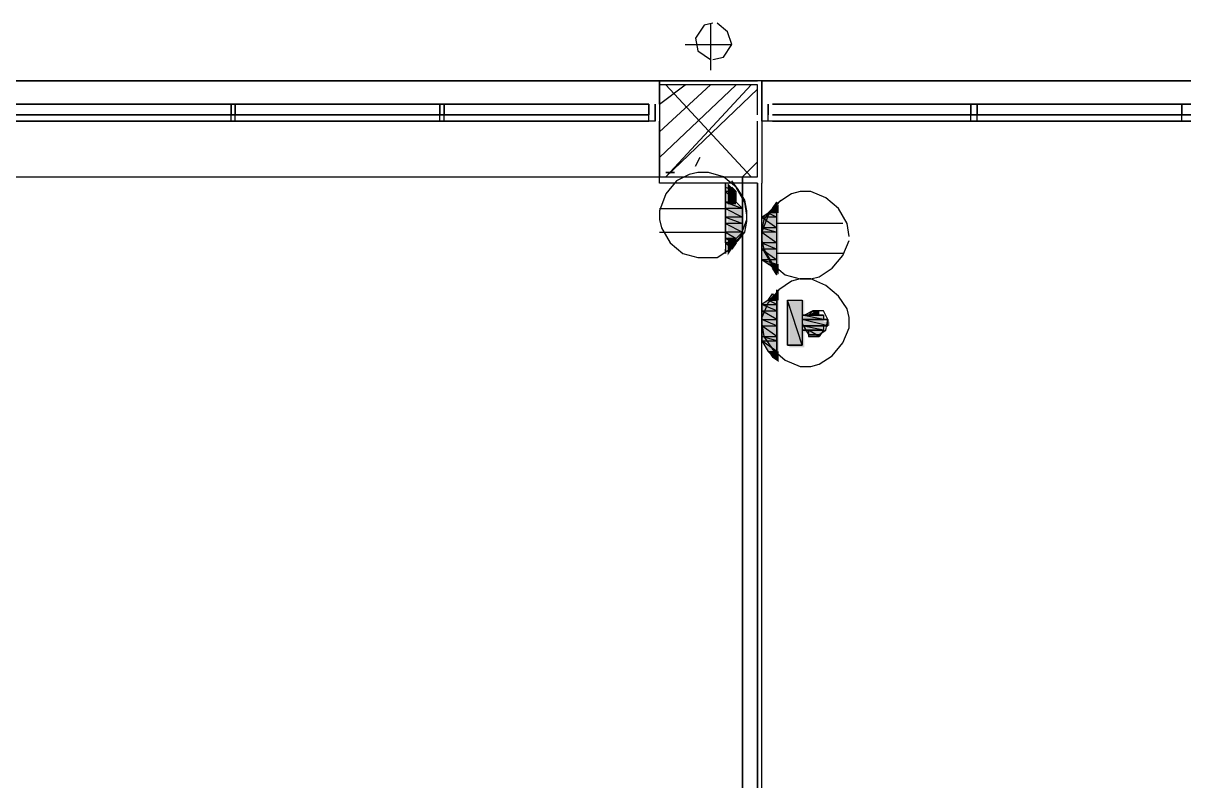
# Model space of a CAD drawing. Header units: millimetres. Extents: x 5 to 415, y 48 to 251.
# Drawn here: x 230.69 to 240.29, y 231.7 to 237.97 of the extents above; entities that cross this region are included whole.
import ezdxf

# ---------------------------------------------------------------- set-up
doc = ezdxf.new("R2010")
doc.units = ezdxf.units.MM
doc.layers.add('H', color=7, linetype='Continuous')
doc.layers.add('P', color=7, linetype='Continuous')

msp = doc.modelspace()

# ---------------------------------------------------------------- hatches: boundary and pattern name
at = {"layer": 'H', "linetype": 'Continuous'}
for points in [[(236.52, 236.608), (236.52, 236.643), (236.555, 236.608), (236.52, 236.608)], [(236.52, 236.555), (236.52, 236.608), (236.555, 236.608), (236.59, 236.555), (236.52, 236.555)], [(236.52, 236.467), (236.52, 236.555), (236.59, 236.555), (236.59, 236.467), (236.52, 236.467)], [(236.52, 236.432), (236.52, 236.467), (236.59, 236.467), (236.643, 236.432), (236.52, 236.432)], [(236.89, 236.432), (236.943, 236.467), (236.943, 236.432), (236.89, 236.432)], [(236.52, 236.343), (236.52, 236.432), (236.643, 236.432), (236.643, 236.343), (236.52, 236.343)], [(236.802, 236.343), (236.855, 236.396), (236.943, 236.396), (236.943, 236.343), (236.802, 236.343)], [(236.855, 236.396), (236.89, 236.432), (236.943, 236.432), (236.943, 236.396), (236.855, 236.396)], [(236.52, 236.308), (236.52, 236.343), (236.643, 236.343), (236.643, 236.308), (236.52, 236.308)], [(236.52, 236.22), (236.52, 236.308), (236.643, 236.308), (236.643, 236.22), (236.52, 236.22)], [(236.802, 236.255), (236.802, 236.343), (236.943, 236.343), (236.943, 236.255), (236.802, 236.255)], [(236.52, 236.185), (236.52, 236.22), (236.643, 236.22), (236.59, 236.185), (236.52, 236.185)], [(236.52, 236.132), (236.52, 236.185), (236.59, 236.185), (236.59, 236.132), (236.52, 236.132)], [(236.802, 236.22), (236.802, 236.255), (236.943, 236.255), (236.943, 236.22), (236.802, 236.22)], [(236.802, 236.132), (236.802, 236.22), (236.943, 236.22), (236.943, 236.132), (236.802, 236.132)], [(236.52, 236.044), (236.52, 236.132), (236.555, 236.097), (236.52, 236.044)], [(236.555, 236.097), (236.52, 236.132), (236.59, 236.132), (236.555, 236.097)], [(236.802, 236.097), (236.802, 236.132), (236.943, 236.132), (236.943, 236.097), (236.802, 236.097)], [(236.802, 236.008), (236.802, 236.097), (236.943, 236.097), (236.943, 236.008), (236.802, 236.008)], [(236.855, 235.973), (236.802, 236.008), (236.943, 236.008), (236.943, 235.973), (236.855, 235.973)], [(236.943, 235.885), (236.855, 235.973), (236.943, 235.92), (236.943, 235.885)], [(236.943, 235.92), (236.855, 235.973), (236.943, 235.973), (236.943, 235.92)], [(236.855, 235.673), (236.89, 235.708), (236.943, 235.673), (236.855, 235.673)], [(236.943, 235.673), (236.89, 235.708), (236.943, 235.761), (236.943, 235.673)], [(236.802, 235.62), (236.855, 235.673), (236.943, 235.673), (236.943, 235.62), (236.802, 235.62)], [(236.802, 235.585), (236.802, 235.62), (236.943, 235.62), (236.943, 235.585), (236.802, 235.585)], [(237.031, 235.285), (237.031, 235.673), (237.155, 235.673), (237.155, 235.285), (237.031, 235.285)], [(236.802, 235.497), (236.802, 235.585), (236.943, 235.585), (236.943, 235.497), (236.802, 235.497)], [(236.802, 235.462), (236.802, 235.497), (236.943, 235.497), (236.943, 235.462), (236.802, 235.462)], [(237.155, 235.497), (237.155, 235.55), (237.314, 235.55), (237.314, 235.497), (237.155, 235.497)], [(237.155, 235.462), (237.155, 235.497), (237.367, 235.497), (237.367, 235.462), (237.155, 235.462)], [(237.19, 235.55), (237.243, 235.585), (237.278, 235.55), (237.19, 235.55)], [(237.278, 235.55), (237.243, 235.585), (237.278, 235.585), (237.278, 235.55)], [(236.802, 235.373), (236.802, 235.462), (236.943, 235.462), (236.943, 235.373), (236.802, 235.373)], [(237.155, 235.409), (237.155, 235.462), (237.314, 235.462), (237.314, 235.409), (237.155, 235.409)], [(237.19, 235.373), (237.19, 235.409), (237.314, 235.409), (237.278, 235.373), (237.19, 235.373)], [(236.802, 235.338), (236.802, 235.373), (236.943, 235.373), (236.943, 235.338), (236.802, 235.338)], [(236.855, 235.25), (236.802, 235.338), (236.943, 235.338), (236.943, 235.25), (236.855, 235.25)], [(236.89, 235.197), (236.855, 235.25), (236.943, 235.25), (236.943, 235.197), (236.89, 235.197)], [(236.943, 235.162), (236.89, 235.197), (236.943, 235.197), (236.943, 235.162)]]:
    msp.add_hatch(color=256, dxfattribs=at).paths.add_polyline_path(points)

# ---------------------------------------------------------------- linework, layer by layer
at = {"layer": 'P'}
for points in [[(236.326, 237.949), (236.255, 237.843)], [(236.396, 237.966), (236.326, 237.949)], [(236.379, 237.966), (236.379, 237.578)], [(236.52, 237.896), (236.432, 237.966)], [(236.555, 237.79), (236.52, 237.896)], [(236.255, 237.843), (236.273, 237.737)], [(236.167, 237.79), (236.555, 237.79)], [(236.273, 237.737), (236.379, 237.666)], [(236.485, 237.684), (236.555, 237.79)], [(236.396, 237.666), (236.485, 237.684)], [(308.134, 237.49), (25.735, 237.49)], [(223.643, 237.49), (235.955, 237.49)], [(223.643, 237.49), (235.955, 237.49)], [(223.643, 237.49), (235.955, 237.49)], [(235.955, 237.49), (236.767, 237.49)], [(235.955, 237.49), (235.955, 237.296)], [(235.955, 237.296), (235.955, 237.49)], [(235.955, 237.49), (235.955, 237.296)], [(235.955, 237.296), (235.955, 237.49)], [(235.955, 237.296), (235.955, 237.49)], [(235.955, 237.49), (235.955, 237.296)], [(235.955, 237.296), (236.167, 237.455)], [(235.955, 237.067), (236.379, 237.455)], [(235.955, 236.855), (236.59, 237.455)], [(236.767, 237.455), (235.955, 237.455)], [(235.955, 237.455), (235.955, 236.696)], [(235.955, 237.455), (235.955, 237.208)], [(235.955, 237.455), (235.955, 237.208)], [(235.955, 237.455), (235.955, 237.208)], [(236.008, 237.455), (236.714, 236.696)], [(236.714, 237.455), (236.008, 236.696)], [(236.008, 236.696), (236.767, 237.419)], [(236.767, 237.208), (236.767, 237.455)], [(236.767, 237.208), (236.767, 237.455)], [(236.767, 237.208), (236.767, 237.455)], [(236.802, 237.49), (249.114, 237.49)], [(236.802, 237.296), (236.802, 237.49)], [(236.802, 237.49), (236.802, 237.296)], [(236.802, 237.49), (249.114, 237.49)], [(236.802, 237.296), (236.802, 237.49)], [(236.802, 237.49), (236.802, 237.296)], [(236.802, 237.49), (236.802, 237.296)], [(236.802, 237.49), (249.114, 237.49)], [(236.802, 237.296), (236.802, 237.49)], [(235.867, 237.296), (223.714, 237.296)], [(223.714, 237.296), (235.867, 237.296)], [(223.714, 237.296), (235.867, 237.296)], [(230.628, 237.296), (230.717, 237.296)], [(232.357, 237.296), (232.445, 237.296)], [(232.41, 237.296), (232.41, 237.208)], [(232.41, 237.155), (232.41, 237.296)], [(232.445, 237.296), (232.445, 237.208)], [(232.445, 237.155), (232.445, 237.296)], [(234.139, 237.296), (234.139, 237.208)], [(234.139, 237.155), (234.139, 237.296)], [(234.139, 237.296), (234.227, 237.296)], [(234.174, 237.296), (234.174, 237.208)], [(234.174, 237.155), (234.174, 237.296)], [(235.867, 237.155), (235.867, 237.296)], [(235.867, 237.296), (235.867, 237.208)], [(235.867, 237.155), (235.867, 237.296)], [(235.867, 237.296), (235.867, 237.208)], [(235.867, 237.155), (235.867, 237.296)], [(235.867, 237.296), (235.867, 237.208)], [(235.867, 237.155), (235.867, 237.296)], [(235.92, 237.296), (235.92, 237.155)], [(235.92, 237.155), (235.92, 237.296)], [(235.92, 237.296), (235.92, 237.155)], [(235.92, 237.155), (235.92, 237.296)], [(235.92, 237.155), (235.92, 237.296)], [(235.92, 237.296), (235.92, 237.155)], [(236.802, 237.155), (236.802, 237.296)], [(236.802, 237.296), (236.802, 237.155)], [(236.802, 237.155), (236.802, 237.296)], [(236.802, 237.296), (236.802, 237.155)], [(236.802, 237.296), (236.802, 237.155)], [(236.802, 237.155), (236.802, 237.296)], [(236.855, 237.296), (236.855, 237.208)], [(236.855, 237.155), (236.855, 237.296)], [(236.855, 237.155), (236.855, 237.296)], [(236.855, 237.296), (236.855, 237.208)], [(236.855, 237.155), (236.855, 237.296)], [(236.855, 237.155), (236.855, 237.296)], [(236.855, 237.296), (236.855, 237.208)], [(236.855, 237.155), (236.855, 237.296)], [(249.043, 237.296), (236.89, 237.296)], [(236.89, 237.296), (249.043, 237.296)], [(236.89, 237.296), (249.043, 237.296)], [(238.495, 237.296), (238.584, 237.296)], [(238.531, 237.296), (238.531, 237.208)], [(238.531, 237.155), (238.531, 237.296)], [(238.584, 237.296), (238.584, 237.208)], [(238.584, 237.155), (238.584, 237.296)], [(240.277, 237.296), (240.277, 237.208)], [(240.277, 237.155), (240.277, 237.296)], [(240.277, 237.296), (240.365, 237.296)], [(235.92, 237.155), (223.643, 237.155)], [(235.92, 237.155), (223.643, 237.155)], [(235.92, 237.155), (223.643, 237.155)], [(235.867, 237.208), (223.714, 237.208)], [(235.867, 237.208), (223.714, 237.208)], [(235.867, 237.208), (223.714, 237.208)], [(235.867, 237.208), (223.714, 237.208)], [(235.867, 237.208), (223.714, 237.208)], [(235.867, 237.155), (223.714, 237.155)], [(235.867, 237.155), (223.714, 237.155)], [(223.714, 237.155), (235.867, 237.155)], [(223.714, 237.155), (235.867, 237.155)], [(229.817, 237.208), (235.867, 237.208)], [(229.817, 237.208), (235.867, 237.208)], [(229.817, 237.208), (235.867, 237.208)], [(229.817, 237.208), (235.867, 237.208)], [(229.817, 237.208), (235.867, 237.208)], [(229.817, 237.155), (235.867, 237.155)], [(230.717, 237.155), (230.628, 237.155)], [(230.717, 237.208), (232.357, 237.208)], [(230.717, 237.208), (232.357, 237.208)], [(230.717, 237.208), (232.357, 237.208)], [(230.717, 237.208), (232.357, 237.208)], [(230.717, 237.208), (232.357, 237.208)], [(230.717, 237.155), (232.357, 237.155)], [(230.717, 237.155), (232.357, 237.155)], [(232.445, 237.155), (232.357, 237.155)], [(232.445, 237.208), (234.139, 237.208)], [(232.445, 237.208), (234.139, 237.208)], [(232.445, 237.208), (234.139, 237.208)], [(232.445, 237.208), (234.139, 237.208)], [(232.445, 237.208), (234.139, 237.208)], [(232.445, 237.155), (234.139, 237.155)], [(232.445, 237.155), (234.139, 237.155)], [(234.227, 237.155), (234.139, 237.155)], [(234.227, 237.208), (235.867, 237.208)], [(234.227, 237.208), (235.867, 237.208)], [(234.227, 237.208), (235.867, 237.208)], [(234.227, 237.208), (235.867, 237.208)], [(234.227, 237.208), (235.867, 237.208)], [(234.227, 237.155), (235.867, 237.155)], [(235.955, 236.643), (235.955, 237.155)], [(236.767, 236.696), (236.767, 237.155)], [(236.802, 237.155), (236.802, 236.643)], [(249.079, 237.155), (236.802, 237.155)], [(249.079, 237.155), (236.802, 237.155)], [(249.079, 237.155), (236.802, 237.155)], [(249.043, 237.208), (236.89, 237.208)], [(249.043, 237.208), (236.89, 237.208)], [(249.043, 237.208), (236.89, 237.208)], [(249.043, 237.208), (236.89, 237.208)], [(249.043, 237.208), (236.89, 237.208)], [(236.89, 237.208), (242.905, 237.208)], [(236.89, 237.208), (242.905, 237.208)], [(236.89, 237.208), (242.905, 237.208)], [(236.89, 237.208), (242.905, 237.208)], [(236.89, 237.208), (242.905, 237.208)], [(236.89, 237.208), (238.495, 237.208)], [(236.89, 237.208), (238.495, 237.208)], [(236.89, 237.208), (238.495, 237.208)], [(236.89, 237.208), (238.495, 237.208)], [(236.89, 237.208), (238.495, 237.208)], [(249.043, 237.155), (236.89, 237.155)], [(249.043, 237.155), (236.89, 237.155)], [(236.89, 237.155), (249.043, 237.155)], [(236.89, 237.155), (242.905, 237.155)], [(236.89, 237.155), (249.043, 237.155)], [(236.89, 237.155), (238.495, 237.155)], [(238.584, 237.155), (238.495, 237.155)], [(238.584, 237.208), (240.277, 237.208)], [(238.584, 237.208), (240.277, 237.208)], [(238.584, 237.208), (240.277, 237.208)], [(238.584, 237.208), (240.277, 237.208)], [(238.584, 237.208), (240.277, 237.208)], [(238.584, 237.155), (240.277, 237.155)], [(238.584, 237.155), (240.277, 237.155)], [(240.365, 237.155), (240.277, 237.155)], [(236.291, 236.855), (236.255, 236.784)], [(236.255, 236.784), (236.291, 236.855)], [(236.643, 236.696), (236.767, 236.82)], [(227.33, 236.696), (235.955, 236.696)], [(235.955, 236.696), (236.767, 236.696)], [(236.643, 236.643), (235.955, 236.643)], [(236.079, 236.732), (236.008, 236.732)], [(236.008, 236.732), (236.079, 236.732)], [(236.097, 236.661), (236.008, 236.555)], [(236.097, 236.661), (236.008, 236.555)], [(236.202, 236.714), (236.097, 236.661)], [(236.202, 236.714), (236.097, 236.661)], [(236.273, 236.732), (236.202, 236.714)], [(236.273, 236.732), (236.202, 236.714)], [(236.361, 236.732), (236.273, 236.732)], [(236.361, 236.732), (236.273, 236.732)], [(236.485, 236.696), (236.361, 236.732)], [(236.485, 236.696), (236.361, 236.732)], [(236.59, 236.608), (236.485, 236.696)], [(236.59, 236.608), (236.485, 236.696)], [(236.502, 236.643), (236.502, 236.608)], [(236.502, 236.608), (236.502, 236.643)], [(236.502, 236.643), (236.502, 236.061)], [(236.608, 236.59), (236.555, 236.661)], [(236.643, 236.696), (236.643, 225.354)], [(236.643, 225.354), (236.643, 236.696)], [(236.767, 236.643), (236.643, 236.643)], [(236.643, 236.643), (236.643, 225.39)], [(236.767, 225.39), (236.767, 236.643)], [(236.767, 236.643), (236.767, 225.354)], [(236.802, 225.354), (236.802, 236.643)], [(236.008, 236.555), (235.955, 236.414)], [(236.008, 236.555), (235.955, 236.414)], [(236.502, 236.608), (236.59, 236.573)], [(236.502, 236.573), (236.502, 236.608)], [(236.59, 236.573), (236.502, 236.573)], [(236.59, 236.573), (236.502, 236.573)], [(236.502, 236.573), (236.59, 236.485)], [(236.502, 236.573), (236.59, 236.485)], [(236.502, 236.485), (236.502, 236.573)], [(236.555, 236.608), (236.59, 236.573)], [(236.59, 236.573), (236.555, 236.608)], [(236.661, 236.485), (236.59, 236.608)], [(236.661, 236.485), (236.59, 236.608)], [(236.59, 236.485), (236.59, 236.573)], [(236.661, 236.502), (236.608, 236.59)], [(237.049, 236.555), (236.943, 236.485)], [(237.049, 236.555), (236.943, 236.485)], [(237.12, 236.573), (237.049, 236.555)], [(237.12, 236.573), (237.049, 236.555)], [(237.208, 236.573), (237.12, 236.573)], [(237.208, 236.573), (237.12, 236.573)], [(237.331, 236.52), (237.208, 236.573)], [(237.331, 236.52), (237.208, 236.573)], [(236.59, 236.485), (236.502, 236.485)], [(236.59, 236.485), (236.502, 236.485)], [(236.502, 236.485), (236.643, 236.432)], [(236.502, 236.485), (236.643, 236.432)], [(236.502, 236.432), (236.502, 236.485)], [(236.643, 236.432), (236.59, 236.485)], [(236.679, 236.414), (236.661, 236.502)], [(236.679, 236.379), (236.661, 236.485)], [(236.679, 236.379), (236.661, 236.485)], [(236.943, 236.485), (236.855, 236.379)], [(236.943, 236.485), (236.855, 236.379)], [(236.961, 236.502), (236.873, 236.414)], [(236.926, 236.485), (236.89, 236.432)], [(236.89, 236.432), (236.926, 236.485)], [(236.926, 235.885), (236.926, 236.485)], [(237.437, 236.432), (237.331, 236.52)], [(237.437, 236.432), (237.331, 236.52)], [(235.955, 236.432), (236.502, 236.432)], [(235.955, 236.414), (235.955, 236.343)], [(235.955, 236.414), (235.955, 236.343)], [(236.643, 236.432), (236.502, 236.432)], [(236.643, 236.432), (236.502, 236.432)], [(236.502, 236.432), (236.643, 236.361)], [(236.502, 236.432), (236.643, 236.361)], [(236.502, 236.361), (236.502, 236.432)], [(236.643, 236.361), (236.502, 236.361)], [(236.643, 236.361), (236.502, 236.361)], [(236.502, 236.361), (236.643, 236.308)], [(236.502, 236.361), (236.643, 236.308)], [(236.502, 236.308), (236.502, 236.361)], [(236.643, 236.361), (236.643, 236.432)], [(236.643, 236.308), (236.643, 236.361)], [(236.679, 236.326), (236.679, 236.414)], [(236.802, 236.361), (236.855, 236.396)], [(236.855, 236.379), (236.802, 236.238)], [(236.855, 236.379), (236.802, 236.238)], [(236.926, 236.361), (236.802, 236.361)], [(236.926, 236.361), (236.802, 236.361)], [(236.802, 236.361), (236.926, 236.273)], [(236.802, 236.361), (236.926, 236.273)], [(236.802, 236.273), (236.802, 236.361)], [(236.873, 236.414), (236.82, 236.343)], [(236.89, 236.432), (236.855, 236.396)], [(236.855, 236.396), (236.89, 236.432)], [(236.926, 236.396), (236.855, 236.396)], [(236.855, 236.396), (236.926, 236.361)], [(236.855, 236.396), (236.926, 236.361)], [(236.926, 236.432), (236.926, 236.396)], [(236.926, 236.396), (236.926, 236.432)], [(236.926, 236.361), (236.926, 236.396)], [(236.926, 236.273), (236.926, 236.361)], [(237.508, 236.308), (237.437, 236.432)], [(237.508, 236.308), (237.437, 236.432)], [(235.955, 236.343), (235.973, 236.273)], [(235.955, 236.343), (235.973, 236.273)], [(235.973, 236.273), (236.044, 236.149)], [(235.973, 236.273), (236.044, 236.149)], [(236.643, 236.308), (236.502, 236.308)], [(236.643, 236.308), (236.502, 236.308)], [(236.502, 236.308), (236.643, 236.238)], [(236.502, 236.308), (236.643, 236.238)], [(236.502, 236.238), (236.502, 236.308)], [(236.626, 236.202), (236.679, 236.343)], [(236.626, 236.202), (236.679, 236.343)], [(236.643, 236.238), (236.643, 236.308)], [(236.661, 236.238), (236.679, 236.326)], [(236.82, 236.343), (236.802, 236.255)], [(236.926, 236.273), (236.802, 236.273)], [(236.926, 236.273), (236.802, 236.273)], [(236.802, 236.273), (236.926, 236.238)], [(236.802, 236.273), (236.926, 236.238)], [(236.802, 236.238), (236.802, 236.273)], [(237.472, 236.308), (236.926, 236.308)], [(236.926, 236.238), (236.926, 236.273)], [(237.525, 236.202), (237.508, 236.308)], [(237.525, 236.202), (237.508, 236.308)], [(235.955, 236.238), (236.502, 236.238)], [(236.643, 236.238), (236.502, 236.238)], [(236.643, 236.238), (236.502, 236.238)], [(236.502, 236.238), (236.59, 236.185)], [(236.502, 236.238), (236.59, 236.185)], [(236.502, 236.185), (236.502, 236.238)], [(236.59, 236.185), (236.502, 236.185)], [(236.59, 236.185), (236.502, 236.185)], [(236.502, 236.185), (236.59, 236.149)], [(236.502, 236.185), (236.59, 236.149)], [(236.502, 236.149), (236.502, 236.185)], [(236.52, 236.079), (236.608, 236.167)], [(236.538, 236.097), (236.626, 236.202)], [(236.538, 236.097), (236.626, 236.202)], [(236.59, 236.185), (236.643, 236.238)], [(236.59, 236.149), (236.59, 236.185)], [(236.608, 236.167), (236.661, 236.238)], [(236.802, 236.255), (236.802, 236.167)], [(236.802, 236.238), (236.802, 236.167)], [(236.802, 236.238), (236.802, 236.167)], [(236.926, 236.238), (236.802, 236.238)], [(236.926, 236.238), (236.802, 236.238)], [(236.802, 236.238), (236.926, 236.149)], [(236.802, 236.238), (236.926, 236.149)], [(236.802, 236.149), (236.802, 236.238)], [(236.802, 236.167), (236.82, 236.097)], [(236.802, 236.167), (236.82, 236.097)], [(236.802, 236.167), (236.82, 236.079)], [(236.926, 236.149), (236.926, 236.238)], [(237.472, 236.044), (237.525, 236.167)], [(237.472, 236.044), (237.525, 236.167)], [(236.044, 236.149), (236.149, 236.061)], [(236.044, 236.149), (236.149, 236.061)], [(236.432, 236.026), (236.538, 236.097)], [(236.432, 236.026), (236.538, 236.097)], [(236.59, 236.149), (236.502, 236.149)], [(236.502, 236.149), (236.555, 236.097)], [(236.555, 236.097), (236.502, 236.149)], [(236.502, 236.149), (236.59, 236.149)], [(236.555, 236.097), (236.502, 236.149)], [(236.502, 236.097), (236.502, 236.061)], [(236.502, 236.061), (236.502, 236.097)], [(236.59, 236.149), (236.555, 236.097)], [(236.926, 236.149), (236.802, 236.149)], [(236.926, 236.149), (236.802, 236.149)], [(236.802, 236.149), (236.926, 236.097)], [(236.802, 236.149), (236.926, 236.097)], [(236.802, 236.097), (236.802, 236.149)], [(236.926, 236.097), (236.802, 236.097)], [(236.926, 236.097), (236.802, 236.097)], [(236.802, 236.097), (236.926, 236.008)], [(236.802, 236.097), (236.926, 236.008)], [(236.802, 236.008), (236.802, 236.097)], [(236.82, 236.097), (236.89, 235.973)], [(236.82, 236.097), (236.89, 235.973)], [(236.82, 236.079), (236.873, 235.991)], [(236.926, 236.097), (236.926, 236.149)], [(236.926, 236.008), (236.926, 236.097)], [(236.149, 236.061), (236.273, 236.026)], [(236.149, 236.061), (236.273, 236.026)], [(236.273, 236.026), (236.361, 236.026)], [(236.273, 236.026), (236.361, 236.026)], [(236.361, 236.026), (236.432, 236.026)], [(236.361, 236.026), (236.432, 236.026)], [(236.926, 236.008), (236.802, 236.008)], [(236.926, 236.008), (236.802, 236.008)], [(236.802, 236.008), (236.926, 235.973)], [(236.802, 236.008), (236.926, 235.973)], [(236.855, 235.973), (236.802, 236.008)], [(236.926, 235.973), (236.855, 235.973)], [(236.855, 235.973), (236.926, 235.938)], [(236.926, 235.938), (236.855, 235.973)], [(236.855, 235.973), (236.926, 235.973)], [(236.926, 235.938), (236.855, 235.973)], [(236.873, 235.991), (236.926, 235.938)], [(236.89, 235.973), (236.996, 235.885)], [(236.89, 235.973), (236.996, 235.885)], [(237.472, 236.061), (236.926, 236.061)], [(236.926, 235.973), (236.926, 236.008)], [(236.926, 235.973), (236.926, 235.938)], [(237.384, 235.938), (237.472, 236.044)], [(237.384, 235.938), (237.472, 236.044)], [(236.89, 235.938), (236.926, 235.885)], [(236.926, 235.885), (236.89, 235.938)], [(236.996, 235.885), (237.12, 235.85)], [(236.996, 235.885), (237.12, 235.85)], [(237.278, 235.867), (237.384, 235.938)], [(237.278, 235.867), (237.384, 235.938)], [(237.049, 235.832), (236.943, 235.761)], [(237.12, 235.85), (237.049, 235.832)], [(237.12, 235.85), (237.208, 235.85)], [(237.12, 235.85), (237.208, 235.85)], [(237.208, 235.85), (237.12, 235.85)], [(237.208, 235.85), (237.278, 235.867)], [(237.208, 235.85), (237.278, 235.867)], [(237.331, 235.797), (237.208, 235.85)], [(237.437, 235.708), (237.331, 235.797)], [(236.943, 235.761), (236.855, 235.656)], [(236.855, 235.673), (236.89, 235.726)], [(236.926, 235.673), (236.89, 235.726)], [(236.89, 235.726), (236.926, 235.673)], [(236.89, 235.726), (236.926, 235.673)], [(236.926, 235.726), (236.926, 235.761)], [(236.926, 235.761), (236.926, 235.726)], [(236.926, 235.179), (236.926, 235.761)], [(237.508, 235.603), (237.437, 235.708)], [(236.855, 235.673), (236.802, 235.638)], [(236.855, 235.656), (236.802, 235.532)], [(236.926, 235.585), (236.802, 235.638)], [(236.802, 235.638), (236.802, 235.585)], [(236.926, 235.585), (236.802, 235.638)], [(236.802, 235.638), (236.926, 235.638)], [(236.802, 235.638), (236.926, 235.638)], [(236.926, 235.638), (236.855, 235.673)], [(236.926, 235.638), (236.855, 235.673)], [(236.855, 235.673), (236.926, 235.673)], [(236.926, 235.673), (236.855, 235.673)], [(236.926, 235.673), (236.926, 235.638)], [(236.926, 235.638), (236.926, 235.585)], [(237.137, 235.303), (237.014, 235.673)], [(237.014, 235.673), (237.014, 235.303)], [(237.137, 235.303), (237.014, 235.673)], [(237.014, 235.673), (237.137, 235.673)], [(237.014, 235.303), (237.014, 235.673)], [(237.014, 235.673), (237.137, 235.673)], [(237.137, 235.673), (237.137, 235.303)], [(237.137, 235.673), (237.137, 235.303)], [(237.525, 235.532), (237.508, 235.603)], [(236.926, 235.514), (236.802, 235.585)], [(236.802, 235.585), (236.802, 235.514)], [(236.926, 235.514), (236.802, 235.585)], [(236.802, 235.585), (236.926, 235.585)], [(236.802, 235.585), (236.926, 235.585)], [(236.926, 235.462), (236.802, 235.514)], [(236.802, 235.514), (236.802, 235.462)], [(236.926, 235.462), (236.802, 235.514)], [(236.802, 235.514), (236.926, 235.514)], [(236.802, 235.514), (236.926, 235.514)], [(236.926, 235.585), (236.926, 235.514)], [(236.926, 235.514), (236.926, 235.462)], [(237.314, 235.514), (237.137, 235.55)], [(237.137, 235.55), (237.137, 235.514)], [(237.314, 235.514), (237.137, 235.55)], [(237.137, 235.55), (237.314, 235.55)], [(237.314, 235.55), (237.137, 235.55)], [(237.137, 235.55), (237.19, 235.55)], [(237.349, 235.462), (237.137, 235.514)], [(237.137, 235.514), (237.137, 235.462)], [(237.349, 235.462), (237.137, 235.514)], [(237.137, 235.514), (237.349, 235.514)], [(237.137, 235.514), (237.349, 235.514)], [(237.314, 235.514), (237.137, 235.514)], [(237.349, 235.514), (237.137, 235.514)], [(237.137, 235.514), (237.137, 235.514)], [(237.137, 235.514), (237.349, 235.514)], [(237.137, 235.514), (237.314, 235.514)], [(237.314, 235.514), (237.137, 235.514)], [(237.137, 235.514), (237.314, 235.514)], [(237.314, 235.514), (237.137, 235.514)], [(237.137, 235.514), (237.137, 235.514)], [(237.137, 235.514), (237.314, 235.514)], [(237.225, 235.585), (237.155, 235.55)], [(237.19, 235.55), (237.225, 235.585)], [(237.19, 235.55), (237.314, 235.55)], [(237.314, 235.55), (237.19, 235.55)], [(237.19, 235.55), (237.314, 235.55)], [(237.19, 235.55), (237.314, 235.55)], [(237.314, 235.55), (237.19, 235.55)], [(237.19, 235.55), (237.19, 235.55)], [(237.314, 235.55), (237.19, 235.55)], [(237.19, 235.55), (237.278, 235.55)], [(237.19, 235.55), (237.278, 235.55)], [(237.278, 235.55), (237.19, 235.55)], [(237.19, 235.55), (237.19, 235.55)], [(237.278, 235.55), (237.19, 235.55)], [(237.19, 235.55), (237.19, 235.55)], [(237.19, 235.55), (237.278, 235.55)], [(237.278, 235.55), (237.19, 235.55)], [(237.225, 235.585), (237.278, 235.585)], [(237.278, 235.585), (237.225, 235.585)], [(237.225, 235.585), (237.278, 235.55)], [(237.278, 235.55), (237.225, 235.585)], [(237.225, 235.585), (237.278, 235.55)], [(237.314, 235.585), (237.225, 235.585)], [(237.278, 235.55), (237.314, 235.55)], [(237.349, 235.514), (237.314, 235.585)], [(237.314, 235.55), (237.314, 235.514)], [(237.349, 235.514), (237.314, 235.514)], [(237.331, 235.426), (237.349, 235.514)], [(237.349, 235.514), (237.349, 235.462)], [(237.525, 235.444), (237.525, 235.532)], [(236.802, 235.479), (236.82, 235.373)], [(236.926, 235.373), (236.802, 235.462)], [(236.802, 235.462), (236.802, 235.373)], [(236.926, 235.373), (236.802, 235.462)], [(236.802, 235.462), (236.926, 235.462)], [(236.802, 235.462), (236.926, 235.462)], [(236.926, 235.462), (236.926, 235.373)], [(237.137, 235.479), (237.19, 235.391)], [(237.314, 235.426), (237.137, 235.462)], [(237.137, 235.462), (237.137, 235.426)], [(237.314, 235.426), (237.137, 235.462)], [(237.137, 235.462), (237.314, 235.462)], [(237.137, 235.462), (237.314, 235.462)], [(237.349, 235.462), (237.137, 235.462)], [(237.314, 235.462), (237.137, 235.462)], [(237.137, 235.462), (237.137, 235.462)], [(237.137, 235.462), (237.314, 235.462)], [(237.137, 235.462), (237.349, 235.462)], [(237.137, 235.426), (237.314, 235.426)], [(237.314, 235.426), (237.137, 235.426)], [(237.137, 235.426), (237.137, 235.426)], [(237.314, 235.426), (237.137, 235.426)], [(237.137, 235.426), (237.137, 235.426)], [(237.137, 235.426), (237.314, 235.426)], [(237.137, 235.426), (237.314, 235.426)], [(237.314, 235.426), (237.137, 235.426)], [(237.137, 235.426), (237.314, 235.426)], [(237.19, 235.426), (237.137, 235.426)], [(237.137, 235.426), (237.314, 235.426)], [(237.278, 235.373), (237.19, 235.426)], [(237.19, 235.426), (237.19, 235.373)], [(237.278, 235.373), (237.19, 235.426)], [(237.19, 235.426), (237.314, 235.426)], [(237.314, 235.426), (237.19, 235.426)], [(237.314, 235.426), (237.278, 235.373)], [(237.278, 235.391), (237.331, 235.426)], [(237.314, 235.462), (237.314, 235.426)], [(237.314, 235.462), (237.349, 235.462)], [(237.472, 235.32), (237.525, 235.444)], [(236.926, 235.338), (236.802, 235.373)], [(236.802, 235.373), (236.802, 235.338)], [(236.926, 235.338), (236.802, 235.373)], [(236.802, 235.373), (236.926, 235.373)], [(236.802, 235.373), (236.926, 235.373)], [(236.926, 235.25), (236.802, 235.338)], [(236.802, 235.338), (236.855, 235.25)], [(236.926, 235.25), (236.802, 235.338)], [(236.802, 235.338), (236.926, 235.338)], [(236.802, 235.338), (236.926, 235.338)], [(236.82, 235.373), (236.89, 235.268)], [(236.926, 235.373), (236.926, 235.338)], [(236.926, 235.338), (236.926, 235.25)], [(237.014, 235.303), (237.137, 235.303)], [(237.137, 235.303), (237.014, 235.303)], [(237.19, 235.391), (237.278, 235.391)], [(237.19, 235.373), (237.278, 235.373)], [(237.278, 235.373), (237.19, 235.373)], [(237.19, 235.373), (237.19, 235.373)], [(237.278, 235.373), (237.19, 235.373)], [(237.19, 235.373), (237.19, 235.373)], [(237.19, 235.373), (237.278, 235.373)], [(237.19, 235.373), (237.278, 235.373)], [(237.278, 235.373), (237.19, 235.373)], [(237.19, 235.373), (237.278, 235.373)], [(237.225, 235.373), (237.19, 235.373)], [(237.19, 235.373), (237.278, 235.373)], [(237.225, 235.373), (237.278, 235.373)], [(237.278, 235.373), (237.225, 235.373)], [(237.278, 235.373), (237.225, 235.373)], [(237.384, 235.215), (237.472, 235.32)], [(236.89, 235.215), (236.855, 235.25)], [(236.855, 235.25), (236.89, 235.215)], [(236.926, 235.215), (236.855, 235.25)], [(236.855, 235.25), (236.926, 235.25)], [(236.855, 235.25), (236.926, 235.25)], [(236.89, 235.268), (236.996, 235.179)], [(236.926, 235.25), (236.926, 235.215)], [(236.926, 235.179), (236.926, 235.215)], [(236.926, 235.215), (236.926, 235.179)], [(237.278, 235.144), (237.384, 235.215)], [(236.996, 235.179), (237.12, 235.126)], [(237.12, 235.126), (237.208, 235.126)], [(237.208, 235.126), (237.278, 235.144)]]:
    msp.add_lwpolyline(points, dxfattribs=at)

doc.saveas('drawing.dxf')
